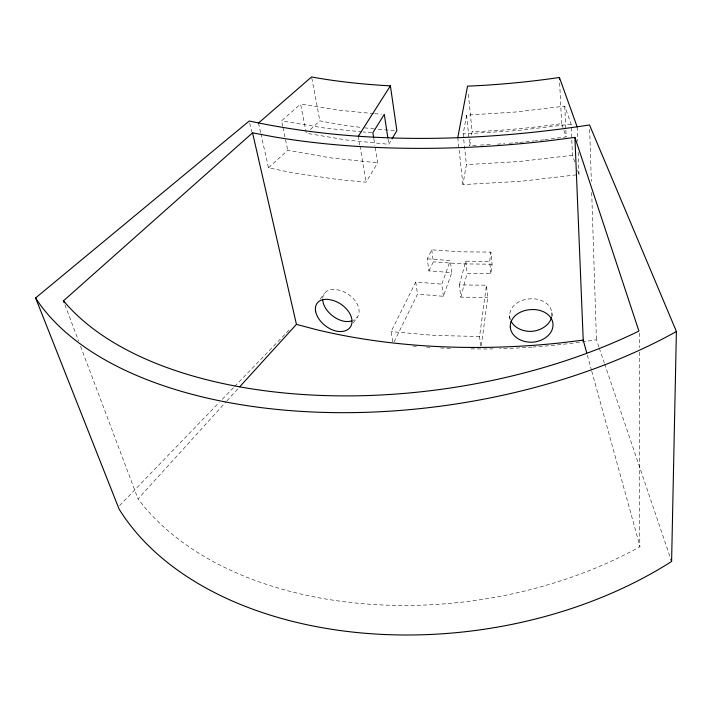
<?xml version="1.0" encoding="UTF-8"?>
<svg xmlns="http://www.w3.org/2000/svg" width="712" height="712" viewBox="0 0 712 712"><rect width="100%" height="100%" fill="white"/><g stroke="black" fill="none" stroke-linecap="round" stroke-linejoin="round"><path stroke-width="0.53" stroke-dasharray="3.56 2.67" d="M481.365 345.676L487.711 297.465L486.474 285.2L459.347 284.925L460.798 297.135L487.711 297.465M460.798 297.135L467.143 273.301L490.871 273.497L492.09 264.214L490.924 252.093L460.878 251.817L431.739 249.841L427.271 258.839L428.918 270.872L451.773 272.643L450.296 260.565L427.271 258.839M480.591 345.854L479.577 336.518L486.474 285.2M490.871 273.497L489.678 261.331L490.924 252.093M578.153 152.386L579.034 174.556L520.828 181.302L462.925 184.568L466.396 164.614L463.147 133.954L466.6 115.166L515.577 112.007L564.75 106.133L571.122 124.182L572.457 155.296L574.878 162.389M476.186 145.266L469.733 145.515L470.846 139.134M471.584 134.888L472.136 131.702L468.096 91.554M459.347 284.925L465.773 261.188L489.678 261.331M394.128 341.885L417.517 294.145L443.38 296.308L451.773 272.643M443.38 296.308L441.796 284.132L450.296 260.565M428.918 270.872L433.35 261.838L431.739 249.841M392.81 341.831L391.102 331.614L415.746 282.032L441.796 284.132M260.868 133.714L268.522 167.827L292.65 172.802L338.467 179.584L366.048 182.219L377.645 162.834L375.082 146.699M373.72 113.591L340.692 110.404L300.553 104.05L306.32 133.224L345.863 139.935L386.011 144.038L388.797 144.207L391.493 139.703M353.303 322.865L357.415 317M320.231 299.067L324.521 293.308M639.323 352.048L639.777 546.843A338.868 222.34 -7.8 0 1 138.084 498.898L226.176 401.675M226.923 400.856L238.885 387.693M119.572 505.636L219.198 402.449M222.286 399.254L233.865 387.248M234.64 386.456L290.238 328.864M268.522 167.827L287.746 150.232L330.76 157.886L377.645 162.834M310.298 129.575L319.857 120.835L322.038 121.298A348.791 146.102 -6.2 0 0 362.194 127.555M282.7 126.291L281.552 120.853L300.553 104.05M544.796 139.712L566.165 136.882L561.626 123.594L558.849 124.022A348.791 146.102 -6.2 0 1 474.904 131.631L472.136 131.702M571.122 124.182L517.001 130.599L463.147 133.954M572.457 155.296L519.306 161.517L466.396 164.614M598.926 347.091L596.433 339.74L582.354 341.893A396.13 203.08 -5.4 0 1 533.181 347.029M543.737 139.846L535.228 140.807M519.787 142.382L524.788 141.875M525.812 141.768L534.169 140.914M509.089 143.254L517.855 142.578M497.332 144.153L504.737 143.584M480.413 145.052L490.986 144.518M492.09 264.214L462.275 263.876L433.35 261.838M479.577 336.518L434.489 335.441L391.102 331.614M471.024 348.88L484.169 348.996A396.13 203.08 -5.4 0 0 493.024 348.871M440.532 347.981L451.355 348.426M371.824 132.655L363.12 131.978M412.889 346.041L417.125 346.361M426.666 347.082L429.852 347.322M374.797 113.68L381.472 114.205M362.052 131.889L325.215 128.115L281.552 120.853M64.934 304.798L78.605 341.093M80.554 346.281L137.959 498.72M577.646 170.497L579.034 174.556M599.282 348.141L604.266 362.853M604.622 363.903L670.179 557.202M587.347 355.128L591.467 370.107M591.761 371.183L640.043 546.691M249.725 123.176L251.71 131.827M258.474 123.051L260.628 132.646M282.931 127.377L287.746 150.232M311.785 78.009L319.857 120.835M358.332 136.206L359.8 144.972M359.987 146.067L366.048 182.219M373.889 139.16L374.913 145.622M387.995 138.876L388.797 144.207M415.746 282.032L417.517 294.145M465.773 261.188L467.143 273.301M457.78 137.656L462.925 184.568M466.6 115.166L468.95 137.923M469.057 139.009L469.733 145.515M551.871 312.577L552.289 316.902M509.659 315.745L509.961 321.139M559.668 82.948L561.626 123.594M564.75 106.133L565.817 129.192M565.862 130.296L566.165 136.882M577.156 126.887L577.717 141.296M589.661 129.397L591.343 181.427M591.699 192.498L596.433 339.74M639.251 333.136L639.305 347.598M532.113 347.109A396.13 203.08 -5.4 0 1 499.691 348.711M510.388 319.661A21.191 16.251 -2.1 0 1 529.594 298.898A21.191 16.251 -6.5 0 1 551.738 316.573M322.741 298.248A20.274 13.127 37.3 0 1 337.479 289.828A20.274 13.555 34.3 0 1 357.184 304.033A20.274 13.555 34.3 0 1 353.214 320.391M394.288 130.554A348.791 146.102 -6.2 0 1 375.26 128.979M374.165 128.863A348.791 146.102 -6.2 0 1 363.271 127.688"/><path stroke-width="1.07" d="M671.603 561.403L676.4 331.445L589.518 124.974C477.049 142.053 360.931 145.008 249.236 121.013L35.6 297.945L119.109 509.133A353.392 235.093 -7.7 0 0 668.951 563.156L671.603 561.403L670.891 559.303M457.78 137.656L467.544 86.134L470.383 86.036A356.534 140.549 -6.4 0 0 556.544 77.902L559.401 77.457L577.156 126.887M392.027 138.804L396.878 130.696L390.39 85.832L387.728 85.716A356.534 140.549 -6.4 0 1 313.814 77.377L311.58 76.941L258.474 123.051M358.332 136.206L390.39 85.832M239.632 386.874L296.441 324.369L252.555 132.841L273.871 136.846A456.686 182.584 -6.3 0 0 547.439 140.94L574.922 137.407L638.931 331.071A385.539 205.546 -8.2 0 1 63.501 300.811L252.555 132.841M676.4 331.445L673.276 333.243A405.804 216.982 -8.2 0 1 36.686 299.716L35.6 297.945M586.759 352.983L583.226 340.14L558.991 343.068A412.835 209.221 -5.4 0 1 315.71 329.478L296.441 324.369M63.377 300.651L64.16 302.725M373.72 138.084L372.857 132.708L384.302 114.347L387.835 137.808M559.401 77.457L559.507 79.655M574.922 137.407L583.226 340.14M511.02 321.165A21.191 16.251 -2.1 0 0 532.006 331.329A21.191 16.251 -6.5 0 0 551.56 317.374M322.723 299.69A20.274 13.127 37.3 0 0 343.682 321.201A20.274 13.555 34.3 0 0 351.835 320.898M510.29 327.155A21.413 16.305 -2 0 0 532.843 342.187A21.413 16.305 -6.3 0 0 552.984 323.996A21.413 16.305 -6.3 0 0 530.413 309.649A21.413 16.305 -2 0 0 510.29 327.155M315.665 311.651A20.452 13.092 37.3 0 0 336.571 331.196A20.452 13.528 34.2 0 0 351.755 318.736A20.452 13.528 34.2 0 0 330.172 299.761A20.452 13.092 37.3 0 0 315.665 311.651"/></g></svg>
